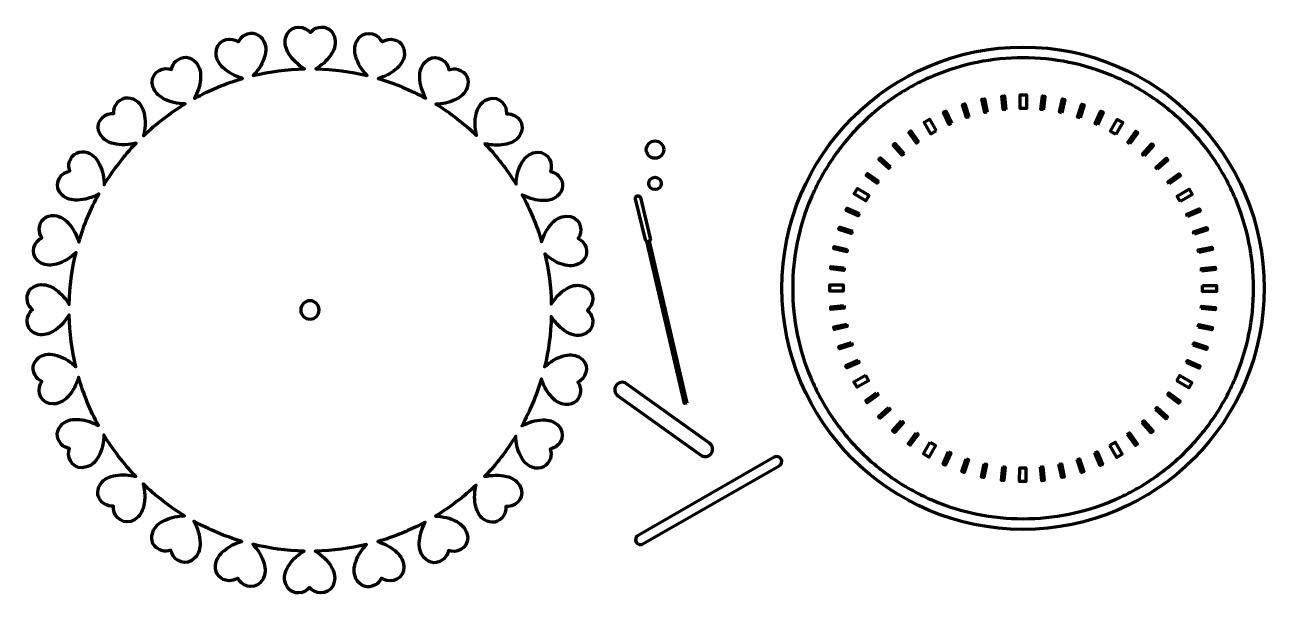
# Model space of a CAD drawing. Extents: x -499 to 2280, y -2495 to 848.
# Drawn here: x -474 to 2280, y -2495 to -1228 of the extents above; entities that cross this region are included whole.
import ezdxf

# ---------------------------------------------------------------- set-up
doc = ezdxf.new("R2010")
doc.units = 0
doc.header["$MEASUREMENT"] = 0
doc.layers.add('Layer 1', color=7, linetype='Continuous', lineweight=0)

# ---------------------------------------------------------------- blocks, each defined once
blk = doc.blocks.new('Block_2')
at = {"layer": 'Layer 1', "color": 250, "lineweight": 70, "true_color": 0x231f20}
for points, knots in [([(1624.1, -1431.9), (1624.1, -1431.9), (1615, -1403.4), (1615, -1403.4), (1615, -1403.4), (1609.7, -1405.1), (1609.7, -1405.1), (1609.7, -1405.1), (1618.9, -1433.6), (1618.9, -1433.6), (1620.6, -1433.1), (1622.4, -1432.5), (1624.1, -1431.9)], [0, 0, 0, 0, 1, 1, 1, 2, 2, 2, 3, 3, 3, 4, 4, 4, 4]), ([(1664.6, -1421.5), (1664.6, -1421.5), (1658.5, -1392.1), (1658.5, -1392.1), (1658.5, -1392.1), (1653.1, -1393.2), (1653.1, -1393.2), (1653.1, -1393.2), (1659.3, -1422.7), (1659.3, -1422.7), (1661.1, -1422.3), (1662.8, -1421.9), (1664.6, -1421.5)], [0, 0, 0, 0, 1, 1, 1, 2, 2, 2, 3, 3, 3, 4, 4, 4, 4]), ([(1706, -1415.5), (1706, -1415.5), (1702.9, -1385.4), (1702.9, -1385.4), (1702.9, -1385.4), (1697.5, -1386), (1697.5, -1386), (1697.5, -1386), (1700.5, -1416), (1700.5, -1416), (1702.4, -1415.8), (1704.2, -1415.7), (1706, -1415.5)], [0, 0, 0, 0, 1, 1, 1, 2, 2, 2, 3, 3, 3, 4, 4, 4, 4]), ([(1743.7, -1413.7), (1746.5, -1413.7), (1749.2, -1413.7), (1751.9, -1413.8), (1751.9, -1413.8), (1752, -1383.4), (1752, -1383.4), (1752, -1383.4), (1738.2, -1383.4), (1738.2, -1383.4), (1738.2, -1383.4), (1738.1, -1413.8), (1738.1, -1413.8), (1740, -1413.7), (1741.9, -1413.7), (1743.7, -1413.7)], [0, 0, 0, 0, 1, 1, 1, 2, 2, 2, 3, 3, 3, 4, 4, 4, 5, 5, 5, 5]), ([(1789.5, -1416.3), (1789.5, -1416.3), (1792.7, -1386.1), (1792.7, -1386.1), (1792.7, -1386.1), (1787.3, -1385.5), (1787.3, -1385.5), (1787.3, -1385.5), (1784, -1415.7), (1784, -1415.7), (1785.8, -1415.9), (1787.6, -1416.1), (1789.5, -1416.3)], [0, 0, 0, 0, 1, 1, 1, 2, 2, 2, 3, 3, 3, 4, 4, 4, 4]), ([(1830.7, -1423.2), (1830.7, -1423.2), (1837.1, -1393.5), (1837.1, -1393.5), (1837.1, -1393.5), (1831.7, -1392.4), (1831.7, -1392.4), (1831.7, -1392.4), (1825.3, -1422), (1825.3, -1422), (1827.1, -1422.4), (1828.9, -1422.8), (1830.7, -1423.2)], [0, 0, 0, 0, 1, 1, 1, 2, 2, 2, 3, 3, 3, 4, 4, 4, 4]), ([(1870.9, -1434.4), (1870.9, -1434.4), (1880.4, -1405.5), (1880.4, -1405.5), (1880.4, -1405.5), (1875.2, -1403.8), (1875.2, -1403.8), (1875.2, -1403.8), (1865.7, -1432.7), (1865.7, -1432.7), (1867.4, -1433.3), (1869.2, -1433.8), (1870.9, -1434.4)], [0, 0, 0, 0, 1, 1, 1, 2, 2, 2, 3, 3, 3, 4, 4, 4, 4]), ([(1585, -1446.5), (1585, -1446.5), (1572.9, -1419.2), (1572.9, -1419.2), (1572.9, -1419.2), (1567.8, -1421.4), (1567.8, -1421.4), (1567.8, -1421.4), (1579.9, -1448.8), (1579.9, -1448.8), (1581.6, -1448), (1583.3, -1447.3), (1585, -1446.5)], [0, 0, 0, 0, 1, 1, 1, 2, 2, 2, 3, 3, 3, 4, 4, 4, 4]), ([(1909.8, -1449.8), (1909.8, -1449.8), (1922.3, -1421.9), (1922.3, -1421.9), (1922.3, -1421.9), (1917.2, -1419.7), (1917.2, -1419.7), (1917.2, -1419.7), (1904.7, -1447.5), (1904.7, -1447.5), (1906.4, -1448.3), (1908.1, -1449), (1909.8, -1449.8)], [0, 0, 0, 0, 1, 1, 1, 2, 2, 2, 3, 3, 3, 4, 4, 4, 4]), ([(1551.1, -1463.2), (1551.1, -1463.2), (1536.2, -1437.2), (1536.2, -1437.2), (1536.2, -1437.2), (1524.3, -1444), (1524.3, -1444), (1524.3, -1444), (1539.2, -1470), (1539.2, -1470), (1543.1, -1467.7), (1547.1, -1465.4), (1551.1, -1463.2)], [0, 0, 0, 0, 1, 1, 1, 2, 2, 2, 3, 3, 3, 4, 4, 4, 4]), ([(1950.3, -1471.2), (1950.3, -1471.2), (1965.7, -1444.8), (1965.7, -1444.8), (1965.7, -1444.8), (1953.8, -1437.8), (1953.8, -1437.8), (1953.8, -1437.8), (1938.4, -1464.3), (1938.4, -1464.3), (1942.4, -1466.6), (1946.4, -1468.9), (1950.3, -1471.2)], [0, 0, 0, 0, 1, 1, 1, 2, 2, 2, 3, 3, 3, 4, 4, 4, 4]), ([(1512.2, -1487.6), (1512.2, -1487.6), (1494.7, -1463.4), (1494.7, -1463.4), (1494.7, -1463.4), (1490.3, -1466.6), (1490.3, -1466.6), (1490.3, -1466.6), (1507.8, -1490.9), (1507.8, -1490.9), (1509.3, -1489.8), (1510.7, -1488.7), (1512.2, -1487.6)], [0, 0, 0, 0, 1, 1, 1, 2, 2, 2, 3, 3, 3, 4, 4, 4, 4]), ([(1981.5, -1492.2), (1981.5, -1492.2), (1999.7, -1467.5), (1999.7, -1467.5), (1999.7, -1467.5), (1995.2, -1464.2), (1995.2, -1464.2), (1995.2, -1464.2), (1977.1, -1489), (1977.1, -1489), (1978.6, -1490.1), (1980.1, -1491.1), (1981.5, -1492.2)], [0, 0, 0, 0, 1, 1, 1, 2, 2, 2, 3, 3, 3, 4, 4, 4, 4]), ([(1479.5, -1513.7), (1479.5, -1513.7), (1459.6, -1491.4), (1459.6, -1491.4), (1459.6, -1491.4), (1455.5, -1495.1), (1455.5, -1495.1), (1455.5, -1495.1), (1475.4, -1517.3), (1475.4, -1517.3), (1476.7, -1516.1), (1478.1, -1514.9), (1479.5, -1513.7)], [0, 0, 0, 0, 1, 1, 1, 2, 2, 2, 3, 3, 3, 4, 4, 4, 4]), ([(2013.7, -1518.8), (2013.7, -1518.8), (2034.4, -1496), (2034.4, -1496), (2034.4, -1496), (2030.3, -1492.3), (2030.3, -1492.3), (2030.3, -1492.3), (2009.6, -1515.2), (2009.6, -1515.2), (2011, -1516.4), (2012.3, -1517.6), (2013.7, -1518.8)], [0, 0, 0, 0, 1, 1, 1, 2, 2, 2, 3, 3, 3, 4, 4, 4, 4]), ([(1449.6, -1543), (1449.6, -1543), (1427.5, -1523), (1427.5, -1523), (1427.5, -1523), (1423.8, -1527.1), (1423.8, -1527.1), (1423.8, -1527.1), (1445.9, -1547.1), (1445.9, -1547.1), (1447.2, -1545.7), (1448.4, -1544.3), (1449.6, -1543)], [0, 0, 0, 0, 1, 1, 1, 2, 2, 2, 3, 3, 3, 4, 4, 4, 4]), ([(2042.9, -1548.6), (2042.9, -1548.6), (2065.9, -1528.1), (2065.9, -1528.1), (2065.9, -1528.1), (2062.2, -1524), (2062.2, -1524), (2062.2, -1524), (2039.3, -1544.5), (2039.3, -1544.5), (2040.5, -1545.9), (2041.7, -1547.3), (2042.9, -1548.6)], [0, 0, 0, 0, 1, 1, 1, 2, 2, 2, 3, 3, 3, 4, 4, 4, 4]), ([(1423, -1575.2), (1423, -1575.2), (1399, -1557.7), (1399, -1557.7), (1399, -1557.7), (1395.7, -1562.1), (1395.7, -1562.1), (1395.7, -1562.1), (1419.7, -1579.7), (1419.7, -1579.7), (1420.8, -1578.2), (1421.9, -1576.7), (1423, -1575.2)], [0, 0, 0, 0, 1, 1, 1, 2, 2, 2, 3, 3, 3, 4, 4, 4, 4]), ([(2068.9, -1581.3), (2068.9, -1581.3), (2093.9, -1563.2), (2093.9, -1563.2), (2093.9, -1563.2), (2090.7, -1558.8), (2090.7, -1558.8), (2090.7, -1558.8), (2065.7, -1576.8), (2065.7, -1576.8), (2066.8, -1578.3), (2067.8, -1579.8), (2068.9, -1581.3)], [0, 0, 0, 0, 1, 1, 1, 2, 2, 2, 3, 3, 3, 4, 4, 4, 4]), ([(1401.9, -1606.5), (1401.9, -1606.5), (1376.3, -1591.6), (1376.3, -1591.6), (1376.3, -1591.6), (1369.3, -1603.5), (1369.3, -1603.5), (1369.3, -1603.5), (1395, -1618.5), (1395, -1618.5), (1397.3, -1614.4), (1399.6, -1610.5), (1401.9, -1606.5)], [0, 0, 0, 0, 1, 1, 1, 2, 2, 2, 3, 3, 3, 4, 4, 4, 4]), ([(2093.3, -1620.1), (2093.3, -1620.1), (2120.2, -1604.7), (2120.2, -1604.7), (2120.2, -1604.7), (2113.3, -1592.8), (2113.3, -1592.8), (2113.3, -1592.8), (2086.5, -1608.2), (2086.5, -1608.2), (2088.8, -1612.1), (2091.1, -1616.1), (2093.3, -1620.1)], [0, 0, 0, 0, 1, 1, 1, 2, 2, 2, 3, 3, 3, 4, 4, 4, 4]), ([(1380.4, -1647.2), (1380.4, -1647.2), (1353.4, -1635.1), (1353.4, -1635.1), (1353.4, -1635.1), (1351.2, -1640.1), (1351.2, -1640.1), (1351.2, -1640.1), (1378.2, -1652.2), (1378.2, -1652.2), (1378.9, -1650.6), (1379.7, -1648.9), (1380.4, -1647.2)], [0, 0, 0, 0, 1, 1, 1, 2, 2, 2, 3, 3, 3, 4, 4, 4, 4]), ([(2110, -1653.8), (2110, -1653.8), (2138.2, -1641.4), (2138.2, -1641.4), (2138.2, -1641.4), (2136, -1636.3), (2136, -1636.3), (2136, -1636.3), (2107.7, -1648.8), (2107.7, -1648.8), (2108.5, -1650.5), (2109.2, -1652.1), (2110, -1653.8)], [0, 0, 0, 0, 1, 1, 1, 2, 2, 2, 3, 3, 3, 4, 4, 4, 4]), ([(1365.1, -1686.1), (1365.1, -1686.1), (1337, -1676.9), (1337, -1676.9), (1337, -1676.9), (1335.3, -1682.2), (1335.3, -1682.2), (1335.3, -1682.2), (1363.4, -1691.4), (1363.4, -1691.4), (1363.9, -1689.6), (1364.5, -1687.9), (1365.1, -1686.1)], [0, 0, 0, 0, 1, 1, 1, 2, 2, 2, 3, 3, 3, 4, 4, 4, 4]), ([(2124.6, -1692.9), (2124.6, -1692.9), (2154, -1683.5), (2154, -1683.5), (2154, -1683.5), (2152.3, -1678.2), (2152.3, -1678.2), (2152.3, -1678.2), (2122.9, -1687.7), (2122.9, -1687.7), (2123.5, -1689.4), (2124, -1691.2), (2124.6, -1692.9)], [0, 0, 0, 0, 1, 1, 1, 2, 2, 2, 3, 3, 3, 4, 4, 4, 4]), ([(1353.9, -1726.5), (1353.9, -1726.5), (1325, -1720.3), (1325, -1720.3), (1325, -1720.3), (1323.9, -1725.6), (1323.9, -1725.6), (1323.9, -1725.6), (1352.8, -1731.9), (1352.8, -1731.9), (1353.1, -1730.1), (1353.5, -1728.3), (1353.9, -1726.5)], [0, 0, 0, 0, 1, 1, 1, 2, 2, 2, 3, 3, 3, 4, 4, 4, 4]), ([(2135, -1733.3), (2135, -1733.3), (2165.2, -1727), (2165.2, -1727), (2165.2, -1727), (2164.1, -1721.6), (2164.1, -1721.6), (2164.1, -1721.6), (2133.8, -1727.9), (2133.8, -1727.9), (2134.2, -1729.7), (2134.6, -1731.5), (2135, -1733.3)], [0, 0, 0, 0, 1, 1, 1, 2, 2, 2, 3, 3, 3, 4, 4, 4, 4]), ([(1347.1, -1767.8), (1347.1, -1767.8), (1317.6, -1764.6), (1317.6, -1764.6), (1317.6, -1764.6), (1317, -1770.1), (1317, -1770.1), (1317, -1770.1), (1346.5, -1773.3), (1346.5, -1773.3), (1346.7, -1771.4), (1346.9, -1769.6), (1347.1, -1767.8)], [0, 0, 0, 0, 1, 1, 1, 2, 2, 2, 3, 3, 3, 4, 4, 4, 4]), ([(2141.1, -1774.6), (2141.1, -1774.6), (2171.9, -1771.4), (2171.9, -1771.4), (2171.9, -1771.4), (2171.4, -1766), (2171.4, -1766), (2171.4, -1766), (2140.5, -1769.1), (2140.5, -1769.1), (2140.7, -1770.9), (2140.9, -1772.8), (2141.1, -1774.6)], [0, 0, 0, 0, 1, 1, 1, 2, 2, 2, 3, 3, 3, 4, 4, 4, 4]), ([(1344.5, -1812.9), (1344.5, -1810.4), (1344.6, -1807.9), (1344.6, -1805.4), (1344.6, -1805.4), (1314.9, -1805.3), (1314.9, -1805.3), (1314.9, -1805.3), (1314.9, -1819.1), (1314.9, -1819.1), (1314.9, -1819.1), (1344.6, -1819.2), (1344.6, -1819.2), (1344.6, -1817.1), (1344.5, -1815), (1344.5, -1812.9)], [0, 0, 0, 0, 1, 1, 1, 2, 2, 2, 3, 3, 3, 4, 4, 4, 5, 5, 5, 5]), ([(2142.9, -1806.6), (2142.9, -1808.7), (2142.9, -1810.8), (2142.9, -1812.9), (2142.9, -1815.4), (2142.9, -1817.9), (2142.8, -1820.4), (2142.8, -1820.4), (2173.9, -1820.5), (2173.9, -1820.5), (2173.9, -1820.5), (2173.9, -1806.7), (2173.9, -1806.7), (2173.9, -1806.7), (2142.9, -1806.6), (2142.9, -1806.6)], [0, 0, 0, 0, 1, 1, 1, 2, 2, 2, 3, 3, 3, 4, 4, 4, 5, 5, 5, 5]), ([(1346.4, -1851.4), (1346.4, -1851.4), (1316.9, -1854.4), (1316.9, -1854.4), (1316.9, -1854.4), (1317.5, -1859.9), (1317.5, -1859.9), (1317.5, -1859.9), (1346.9, -1856.9), (1346.9, -1856.9), (1346.7, -1855), (1346.5, -1853.2), (1346.4, -1851.4)], [0, 0, 0, 0, 1, 1, 1, 2, 2, 2, 3, 3, 3, 4, 4, 4, 4]), ([(2140.4, -1857.9), (2140.4, -1857.9), (2171.2, -1861.2), (2171.2, -1861.2), (2171.2, -1861.2), (2171.8, -1855.8), (2171.8, -1855.8), (2171.8, -1855.8), (2141, -1852.4), (2141, -1852.4), (2140.8, -1854.3), (2140.6, -1856.1), (2140.4, -1857.9)], [0, 0, 0, 0, 1, 1, 1, 2, 2, 2, 3, 3, 3, 4, 4, 4, 4]), ([(1352.5, -1892.8), (1352.5, -1892.8), (1323.6, -1898.8), (1323.6, -1898.8), (1323.6, -1898.8), (1324.7, -1904.2), (1324.7, -1904.2), (1324.7, -1904.2), (1353.7, -1898.2), (1353.7, -1898.2), (1353.3, -1896.4), (1352.9, -1894.6), (1352.5, -1892.8)], [0, 0, 0, 0, 1, 1, 1, 2, 2, 2, 3, 3, 3, 4, 4, 4, 4]), ([(2133.6, -1899.1), (2133.6, -1899.1), (2163.8, -1905.6), (2163.8, -1905.6), (2163.8, -1905.6), (2165, -1900.2), (2165, -1900.2), (2165, -1900.2), (2134.8, -1893.7), (2134.8, -1893.7), (2134.4, -1895.5), (2134, -1897.3), (2133.6, -1899.1)], [0, 0, 0, 0, 1, 1, 1, 2, 2, 2, 3, 3, 3, 4, 4, 4, 4]), ([(1363, -1933.3), (1363, -1933.3), (1334.9, -1942.4), (1334.9, -1942.4), (1334.9, -1942.4), (1336.6, -1947.6), (1336.6, -1947.6), (1336.6, -1947.6), (1364.7, -1938.6), (1364.7, -1938.6), (1364.1, -1936.8), (1363.6, -1935.1), (1363, -1933.3)], [0, 0, 0, 0, 1, 1, 1, 2, 2, 2, 3, 3, 3, 4, 4, 4, 4]), ([(2122.5, -1939.3), (2122.5, -1939.3), (2151.8, -1948.9), (2151.8, -1948.9), (2151.8, -1948.9), (2153.6, -1943.7), (2153.6, -1943.7), (2153.6, -1943.7), (2124.2, -1934), (2124.2, -1934), (2123.6, -1935.8), (2123.1, -1937.5), (2122.5, -1939.3)], [0, 0, 0, 0, 1, 1, 1, 2, 2, 2, 3, 3, 3, 4, 4, 4, 4]), ([(1377.7, -1972.5), (1377.7, -1972.5), (1350.7, -1984.5), (1350.7, -1984.5), (1350.7, -1984.5), (1352.9, -1989.5), (1352.9, -1989.5), (1352.9, -1989.5), (1380, -1977.6), (1380, -1977.6), (1379.2, -1975.9), (1378.5, -1974.2), (1377.7, -1972.5)], [0, 0, 0, 0, 1, 1, 1, 2, 2, 2, 3, 3, 3, 4, 4, 4, 4]), ([(2107.2, -1978.1), (2107.2, -1978.1), (2135.4, -1990.8), (2135.4, -1990.8), (2135.4, -1990.8), (2137.6, -1985.7), (2137.6, -1985.7), (2137.6, -1985.7), (2109.5, -1973.1), (2109.5, -1973.1), (2108.7, -1974.8), (2108, -1976.4), (2107.2, -1978.1)], [0, 0, 0, 0, 1, 1, 1, 2, 2, 2, 3, 3, 3, 4, 4, 4, 4]), ([(1394.5, -2006.3), (1394.5, -2006.3), (1368.7, -2021.1), (1368.7, -2021.1), (1368.7, -2021.1), (1375.5, -2033), (1375.5, -2033), (1375.5, -2033), (1401.3, -2018.3), (1401.3, -2018.3), (1399, -2014.3), (1396.7, -2010.4), (1394.5, -2006.3)], [0, 0, 0, 0, 1, 1, 1, 2, 2, 2, 3, 3, 3, 4, 4, 4, 4]), ([(2085.9, -2018.7), (2085.9, -2018.7), (2112.6, -2034.2), (2112.6, -2034.2), (2112.6, -2034.2), (2119.5, -2022.3), (2119.5, -2022.3), (2119.5, -2022.3), (2092.8, -2006.8), (2092.8, -2006.8), (2090.5, -2010.8), (2088.2, -2014.8), (2085.9, -2018.7)], [0, 0, 0, 0, 1, 1, 1, 2, 2, 2, 3, 3, 3, 4, 4, 4, 4]), ([(1419, -2045.2), (1419, -2045.2), (1394.9, -2062.6), (1394.9, -2062.6), (1394.9, -2062.6), (1398.1, -2067.1), (1398.1, -2067.1), (1398.1, -2067.1), (1422.3, -2049.6), (1422.3, -2049.6), (1421.2, -2048.2), (1420.1, -2046.7), (1419, -2045.2)], [0, 0, 0, 0, 1, 1, 1, 2, 2, 2, 3, 3, 3, 4, 4, 4, 4]), ([(2065, -2049.9), (2065, -2049.9), (2089.9, -2068.2), (2089.9, -2068.2), (2089.9, -2068.2), (2093.1, -2063.7), (2093.1, -2063.7), (2093.1, -2063.7), (2068.2, -2045.5), (2068.2, -2045.5), (2067.1, -2047), (2066.1, -2048.5), (2065, -2049.9)], [0, 0, 0, 0, 1, 1, 1, 2, 2, 2, 3, 3, 3, 4, 4, 4, 4]), ([(1445.2, -2077.9), (1445.2, -2077.9), (1422.9, -2097.8), (1422.9, -2097.8), (1422.9, -2097.8), (1426.6, -2101.9), (1426.6, -2101.9), (1426.6, -2101.9), (1448.8, -2082), (1448.8, -2082), (1447.6, -2080.6), (1446.4, -2079.2), (1445.2, -2077.9)], [0, 0, 0, 0, 1, 1, 1, 2, 2, 2, 3, 3, 3, 4, 4, 4, 4]), ([(2038.4, -2082.2), (2038.4, -2082.2), (2061.3, -2102.9), (2061.3, -2102.9), (2061.3, -2102.9), (2065, -2098.8), (2065, -2098.8), (2065, -2098.8), (2042.1, -2078.1), (2042.1, -2078.1), (2040.9, -2079.4), (2039.7, -2080.8), (2038.4, -2082.2)], [0, 0, 0, 0, 1, 1, 1, 2, 2, 2, 3, 3, 3, 4, 4, 4, 4]), ([(1474.5, -2107.7), (1474.5, -2107.7), (1454.5, -2129.8), (1454.5, -2129.8), (1454.5, -2129.8), (1458.6, -2133.5), (1458.6, -2133.5), (1458.6, -2133.5), (1478.6, -2111.3), (1478.6, -2111.3), (1477.2, -2110.1), (1475.9, -2108.9), (1474.5, -2107.7)], [0, 0, 0, 0, 1, 1, 1, 2, 2, 2, 3, 3, 3, 4, 4, 4, 4]), ([(2008.7, -2111.4), (2008.7, -2111.4), (2029.3, -2134.4), (2029.3, -2134.4), (2029.3, -2134.4), (2033.4, -2130.7), (2033.4, -2130.7), (2033.4, -2130.7), (2012.8, -2107.8), (2012.8, -2107.8), (2011.5, -2109), (2010.1, -2110.2), (2008.7, -2111.4)], [0, 0, 0, 0, 1, 1, 1, 2, 2, 2, 3, 3, 3, 4, 4, 4, 4]), ([(1506.8, -2134.2), (1506.8, -2134.2), (1489.2, -2158.4), (1489.2, -2158.4), (1489.2, -2158.4), (1493.6, -2161.6), (1493.6, -2161.6), (1493.6, -2161.6), (1511.3, -2137.5), (1511.3, -2137.5), (1509.8, -2136.4), (1508.3, -2135.3), (1506.8, -2134.2)], [0, 0, 0, 0, 1, 1, 1, 2, 2, 2, 3, 3, 3, 4, 4, 4, 4]), ([(1976.1, -2137.5), (1976.1, -2137.5), (1994.1, -2162.4), (1994.1, -2162.4), (1994.1, -2162.4), (1998.6, -2159.2), (1998.6, -2159.2), (1998.6, -2159.2), (1980.6, -2134.3), (1980.6, -2134.3), (1979.1, -2135.4), (1977.6, -2136.4), (1976.1, -2137.5)], [0, 0, 0, 0, 1, 1, 1, 2, 2, 2, 3, 3, 3, 4, 4, 4, 4]), ([(1538.2, -2155.2), (1538.2, -2155.2), (1523.1, -2181.1), (1523.1, -2181.1), (1523.1, -2181.1), (1535, -2188), (1535, -2188), (1535, -2188), (1550.1, -2162.1), (1550.1, -2162.1), (1546.1, -2159.8), (1542.1, -2157.5), (1538.2, -2155.2)], [0, 0, 0, 0, 1, 1, 1, 2, 2, 2, 3, 3, 3, 4, 4, 4, 4]), ([(1937.4, -2162.1), (1937.4, -2162.1), (1952.6, -2188.7), (1952.6, -2188.7), (1952.6, -2188.7), (1964.5, -2181.8), (1964.5, -2181.8), (1964.5, -2181.8), (1949.3, -2155.2), (1949.3, -2155.2), (1945.4, -2157.5), (1941.4, -2159.8), (1937.4, -2162.1)], [0, 0, 0, 0, 1, 1, 1, 2, 2, 2, 3, 3, 3, 4, 4, 4, 4]), ([(1578.8, -2176.6), (1578.8, -2176.6), (1566.6, -2203.9), (1566.6, -2203.9), (1566.6, -2203.9), (1571.6, -2206.1), (1571.6, -2206.1), (1571.6, -2206.1), (1583.9, -2178.8), (1583.9, -2178.8), (1582.2, -2178.1), (1580.5, -2177.3), (1578.8, -2176.6)], [0, 0, 0, 0, 1, 1, 1, 2, 2, 2, 3, 3, 3, 4, 4, 4, 4]), ([(1617.8, -2191.8), (1617.8, -2191.8), (1608.4, -2220.3), (1608.4, -2220.3), (1608.4, -2220.3), (1613.7, -2222.1), (1613.7, -2222.1), (1613.7, -2222.1), (1623, -2193.5), (1623, -2193.5), (1621.3, -2193), (1619.5, -2192.4), (1617.8, -2191.8)], [0, 0, 0, 0, 1, 1, 1, 2, 2, 2, 3, 3, 3, 4, 4, 4, 4]), ([(1658.1, -2202.9), (1658.1, -2202.9), (1651.8, -2232.3), (1651.8, -2232.3), (1651.8, -2232.3), (1657.1, -2233.5), (1657.1, -2233.5), (1657.1, -2233.5), (1663.5, -2204), (1663.5, -2204), (1661.7, -2203.7), (1659.9, -2203.3), (1658.1, -2202.9)], [0, 0, 0, 0, 1, 1, 1, 2, 2, 2, 3, 3, 3, 4, 4, 4, 4]), ([(1824.1, -2204), (1824.1, -2204), (1830.3, -2233.7), (1830.3, -2233.7), (1830.3, -2233.7), (1835.7, -2232.6), (1835.7, -2232.6), (1835.7, -2232.6), (1829.5, -2202.8), (1829.5, -2202.8), (1827.7, -2203.2), (1825.9, -2203.6), (1824.1, -2204)], [0, 0, 0, 0, 1, 1, 1, 2, 2, 2, 3, 3, 3, 4, 4, 4, 4]), ([(1864.6, -2193.5), (1864.6, -2193.5), (1873.9, -2222.5), (1873.9, -2222.5), (1873.9, -2222.5), (1879.1, -2220.8), (1879.1, -2220.8), (1879.1, -2220.8), (1869.8, -2191.8), (1869.8, -2191.8), (1868.1, -2192.4), (1866.3, -2192.9), (1864.6, -2193.5)], [0, 0, 0, 0, 1, 1, 1, 2, 2, 2, 3, 3, 3, 4, 4, 4, 4]), ([(1903.6, -2178.8), (1903.6, -2178.8), (1916, -2206.7), (1916, -2206.7), (1916, -2206.7), (1921, -2204.5), (1921, -2204.5), (1921, -2204.5), (1908.7, -2176.5), (1908.7, -2176.5), (1907, -2177.3), (1905.3, -2178), (1903.6, -2178.8)], [0, 0, 0, 0, 1, 1, 1, 2, 2, 2, 3, 3, 3, 4, 4, 4, 4]), ([(1699.4, -2209.6), (1699.4, -2209.6), (1696.1, -2239.7), (1696.1, -2239.7), (1696.1, -2239.7), (1701.6, -2240.3), (1701.6, -2240.3), (1701.6, -2240.3), (1704.8, -2210.2), (1704.8, -2210.2), (1703, -2210), (1701.2, -2209.8), (1699.4, -2209.6)], [0, 0, 0, 0, 1, 1, 1, 2, 2, 2, 3, 3, 3, 4, 4, 4, 4]), ([(1743.7, -2212.1), (1741.5, -2212.1), (1739.2, -2212.1), (1736.9, -2212), (1736.9, -2212), (1736.8, -2242.4), (1736.8, -2242.4), (1736.8, -2242.4), (1750.6, -2242.4), (1750.6, -2242.4), (1750.6, -2242.4), (1750.7, -2212), (1750.7, -2212), (1748.4, -2212.1), (1746.1, -2212.1), (1743.7, -2212.1)], [0, 0, 0, 0, 1, 1, 1, 2, 2, 2, 3, 3, 3, 4, 4, 4, 5, 5, 5, 5]), ([(1782.8, -2210.2), (1782.8, -2210.2), (1785.9, -2240.4), (1785.9, -2240.4), (1785.9, -2240.4), (1791.4, -2239.9), (1791.4, -2239.9), (1791.4, -2239.9), (1788.3, -2209.6), (1788.3, -2209.6), (1786.5, -2209.8), (1784.6, -2210), (1782.8, -2210.2)], [0, 0, 0, 0, 1, 1, 1, 2, 2, 2, 3, 3, 3, 4, 4, 4, 4])]:
    blk.add_open_spline(points, degree=3, knots=knots, dxfattribs=at)
blk = doc.blocks.new('Block_1')
at = {"layer": 'Layer 1', "color": 250, "lineweight": 70, "true_color": 0x231f20}
for centre, radius in [((926.6, -1504.9), 19.3), ((926.6, -1580), 13.8)]:
    blk.add_circle(centre, radius, dxfattribs=at)
for points, knots in [([(725, -1906.7), (736.2, -1914.5), (748.3, -1919.6), (762.4, -1916.9), (781.2, -1913.3), (791.5, -1898.1), (787.4, -1879.6), (785.8, -1872.6), (782, -1866.9), (776.5, -1862), (778.1, -1860.2), (779.4, -1858.9), (780.6, -1857.5), (793.4, -1843), (791.5, -1813.3), (763.9, -1807.2), (751.6, -1804.5), (740.5, -1807.6), (730, -1813.9), (715.6, -1822.5), (704.9, -1834.6), (696.2, -1848.4), (695.3, -1809.9), (690.3, -1772.4), (681.7, -1736.3), (692.1, -1746), (703.8, -1753.9), (717.5, -1758.9), (730.3, -1763.5), (743.3, -1765.3), (756.3, -1759), (773.5, -1750.7), (779.5, -1733.4), (770.7, -1716.5), (767.4, -1710.2), (762.2, -1705.6), (755.7, -1702.4), (756.8, -1700.3), (757.7, -1698.7), (758.5, -1697), (767.1, -1679.7), (757.5, -1651.4), (729.3, -1652.7), (716.7, -1653.3), (706.8, -1659.2), (698.4, -1667.9), (686.6, -1680), (679.4, -1694.3), (674.6, -1709.8), (663.9, -1673.2), (649.3, -1638.3), (631.4, -1605.4), (644, -1612.1), (657.4, -1616.8), (672, -1618), (685.6, -1619.2), (698.6, -1617.6), (709.5, -1608.1), (724, -1595.7), (725.3, -1577.4), (712.5, -1563.3), (707.6, -1558.1), (701.4, -1555), (694.2, -1553.6), (694.8, -1551.3), (695.2, -1549.5), (695.6, -1547.6), (699.5, -1528.7), (682.9, -1503.9), (656, -1512.4), (643.9, -1516.2), (635.9, -1524.5), (630, -1535.1), (621.7, -1549.9), (618.5, -1565.7), (617.9, -1582), (598, -1549.6), (574.8, -1519.4), (548.8, -1492), (562.8, -1495.3), (577.1, -1496.3), (591.6, -1493.8), (605, -1491.4), (617.2, -1486.4), (625.3, -1474.5), (636.1, -1458.7), (632.6, -1440.7), (616.5, -1430.5), (610.5, -1426.6), (603.7, -1425.3), (596.4, -1425.7), (596.3, -1423.4), (596.3, -1421.5), (596.2, -1419.7), (595, -1400.3), (572.6, -1380.7), (548.8, -1395.9), (538.1, -1402.7), (532.5, -1412.8), (529.5, -1424.6), (525.4, -1441.1), (526.4, -1457.3), (530.1, -1473.3), (502.6, -1447.1), (472.4, -1423.9), (439.8, -1403.9), (454.3, -1403.5), (468.4, -1400.8), (481.8, -1394.5), (494.1, -1388.8), (504.6, -1380.8), (509.3, -1367.2), (515.7, -1349.2), (507.6, -1332.7), (489.5, -1327), (482.7, -1324.8), (475.8, -1325.3), (468.8, -1327.6), (468.1, -1325.3), (467.6, -1323.5), (467, -1321.8), (460.9, -1303.4), (434.1, -1290.2), (415.1, -1311.1), (406.6, -1320.4), (403.7, -1331.6), (403.9, -1343.8), (404.2, -1360.8), (409.4, -1376.2), (417.1, -1390.8), (383.9, -1372.7), (348.7, -1358), (311.8, -1347.1), (325.7, -1342.9), (338.7, -1336.7), (350, -1327.1), (360.5, -1318.3), (368.5, -1308), (369.6, -1293.6), (371, -1274.5), (359, -1260.7), (340, -1259.8), (332.8, -1259.5), (326.3, -1261.8), (320.2, -1265.8), (318.9, -1263.8), (318, -1262.2), (317, -1260.7), (306.2, -1244.5), (277, -1238.7), (264, -1263.8), (258.2, -1275), (258.4, -1286.5), (261.7, -1298.2), (266.4, -1314.7), (275.4, -1328.3), (286.7, -1340.4), (250.2, -1331.6), (212.1, -1326.5), (173, -1325.6), (185.6, -1317.9), (196.7, -1308.4), (205.3, -1296.1), (213.1, -1284.9), (218.2, -1272.8), (215.5, -1258.6), (211.9, -1239.9), (196.8, -1229.6), (178.2, -1233.7), (171.2, -1235.3), (165.5, -1239.1), (160.6, -1244.6), (158.9, -1243), (157.5, -1241.7), (156.2, -1240.5), (141.6, -1227.6), (111.9, -1229.6), (105.8, -1257.2), (103.1, -1269.5), (106.3, -1280.6), (112.5, -1291.1), (121.4, -1305.9), (133.8, -1316.8), (148.1, -1325.6), (108.8, -1326.5), (70.6, -1331.6), (33.9, -1340.5), (44, -1329.8), (52.3, -1317.8), (57.5, -1303.6), (62.1, -1290.8), (63.9, -1277.8), (57.7, -1264.8), (49.4, -1247.6), (32, -1241.6), (15.1, -1250.4), (8.8, -1253.7), (4.3, -1258.9), (1, -1265.4), (-1.1, -1264.3), (-2.7, -1263.4), (-4.4, -1262.6), (-21.7, -1253.9), (-50, -1263.5), (-48.7, -1291.7), (-48.1, -1304.4), (-42.2, -1314.3), (-33.5, -1322.7), (-21, -1334.8), (-6.1, -1342.1), (9.9, -1346.9), (-27.5, -1357.9), (-63.2, -1372.8), (-96.8, -1391.2), (-89.6, -1378.1), (-84.7, -1364.2), (-83.4, -1349.1), (-82.2, -1335.5), (-83.8, -1322.5), (-93.2, -1311.6), (-105.7, -1297.1), (-124, -1295.8), (-138, -1308.6), (-143.3, -1313.5), (-146.3, -1319.6), (-147.8, -1326.8), (-150.1, -1326.3), (-151.9, -1325.8), (-153.7, -1325.5), (-172.7, -1321.6), (-197.5, -1338.2), (-189, -1365.1), (-185.1, -1377.2), (-176.9, -1385.2), (-166.3, -1391.1), (-151, -1399.6), (-134.6, -1402.8), (-117.7, -1403.3), (-150.9, -1423.5), (-181.8, -1447.3), (-209.8, -1474), (-206.2, -1459.4), (-204.9, -1444.6), (-207.6, -1429.5), (-210, -1416), (-215, -1403.9), (-226.9, -1395.8), (-242.7, -1385), (-260.7, -1388.5), (-270.9, -1404.6), (-274.7, -1410.6), (-276.1, -1417.4), (-275.6, -1424.7), (-278, -1424.8), (-279.9, -1424.8), (-281.7, -1424.9), (-301, -1426.1), (-320.7, -1448.5), (-305.5, -1472.3), (-298.7, -1483), (-288.6, -1488.6), (-276.8, -1491.5), (-259.7, -1495.8), (-242.9, -1494.6), (-226.4, -1490.6), (-253.2, -1518.7), (-277.1, -1549.6), (-297.4, -1583), (-297.7, -1567.9), (-300.3, -1553.2), (-306.9, -1539.3), (-312.6, -1526.9), (-320.6, -1516.5), (-334.2, -1511.7), (-352.2, -1505.4), (-368.7, -1513.4), (-374.4, -1531.6), (-376.6, -1538.4), (-376.1, -1545.3), (-373.8, -1552.3), (-376.1, -1553), (-377.9, -1553.5), (-379.6, -1554), (-398, -1560.2), (-411.1, -1587), (-390.3, -1606), (-381, -1614.5), (-369.8, -1617.3), (-357.6, -1617.2), (-340, -1616.9), (-324.1, -1611.4), (-309.1, -1603.2), (-327.7, -1637), (-342.8, -1673.1), (-353.8, -1710.8), (-358, -1696.4), (-364.4, -1682.8), (-374.3, -1671.1), (-383.1, -1660.6), (-393.4, -1652.6), (-407.8, -1651.5), (-426.9, -1650.1), (-440.7, -1662.1), (-441.5, -1681.1), (-441.8, -1688.3), (-439.6, -1694.8), (-435.6, -1700.9), (-437.6, -1702.2), (-439.2, -1703.1), (-440.7, -1704.1), (-456.9, -1714.8), (-462.7, -1744.1), (-437.6, -1757.1), (-426.4, -1762.9), (-414.9, -1762.7), (-403.2, -1759.4), (-386.2, -1754.6), (-372.2, -1745.1), (-359.9, -1733.3), (-369, -1770.6), (-374.2, -1809.3), (-375.1, -1849.1), (-382.9, -1836.2), (-392.6, -1824.6), (-405.3, -1815.8), (-416.5, -1808), (-428.6, -1802.9), (-442.7, -1805.6), (-461.5, -1809.1), (-471.8, -1824.3), (-467.7, -1842.9), (-466.1, -1849.9), (-462.3, -1855.6), (-456.8, -1860.5), (-458.4, -1862.2), (-459.7, -1863.5), (-460.9, -1864.9), (-473.7, -1879.4), (-471.8, -1909.2), (-444.2, -1915.3), (-431.9, -1918), (-420.8, -1914.8), (-410.3, -1908.6), (-395.1, -1899.5), (-384, -1886.7), (-375.1, -1872), (-374.3, -1911.8), (-369.2, -1950.6), (-360.2, -1987.8), (-371.1, -1977.4), (-383.3, -1968.8), (-397.8, -1963.6), (-410.6, -1958.9), (-423.6, -1957.2), (-436.6, -1963.4), (-453.8, -1971.7), (-459.8, -1989.1), (-451, -2006), (-447.7, -2012.3), (-442.5, -2016.8), (-436, -2020.1), (-437.1, -2022.2), (-438, -2023.8), (-438.8, -2025.5), (-447.4, -2042.8), (-437.8, -2071), (-409.6, -2069.8), (-397, -2069.2), (-387.1, -2063.3), (-378.6, -2054.6), (-366.4, -2041.9), (-359, -2026.7), (-354.2, -2010.4), (-343.3, -2048.2), (-328.3, -2084.2), (-309.8, -2118.1), (-323, -2110.8), (-337, -2105.8), (-352.3, -2104.4), (-365.9, -2103.3), (-378.9, -2104.9), (-389.8, -2114.3), (-404.3, -2126.8), (-405.6, -2145.1), (-392.8, -2159.1), (-387.9, -2164.4), (-381.7, -2167.4), (-374.5, -2168.9), (-375.1, -2171.2), (-375.5, -2173), (-375.9, -2174.8), (-379.8, -2193.8), (-363.2, -2218.6), (-336.3, -2210), (-324.2, -2206.2), (-316.2, -2198), (-310.3, -2187.3), (-301.7, -2171.9), (-298.5, -2155.4), (-298.1, -2138.4), (-277.9, -2171.8), (-254.1, -2202.8), (-227.3, -2230.9), (-241.9, -2227.3), (-256.8, -2226), (-271.9, -2228.7), (-285.3, -2231.1), (-297.5, -2236), (-305.6, -2248), (-316.4, -2263.8), (-312.9, -2281.8), (-296.8, -2292), (-290.8, -2295.8), (-284, -2297.2), (-276.7, -2296.7), (-276.6, -2299.1), (-276.6, -2301), (-276.5, -2302.8), (-275.3, -2322.1), (-252.9, -2341.8), (-229.1, -2326.6), (-218.4, -2319.8), (-212.8, -2309.7), (-209.8, -2297.9), (-205.5, -2280.8), (-206.7, -2264.1), (-210.7, -2247.5), (-182.8, -2274.3), (-152, -2298.2), (-118.9, -2318.5), (-133.8, -2318.9), (-148.3, -2321.5), (-162.1, -2327.9), (-174.4, -2333.7), (-184.9, -2341.6), (-189.6, -2355.3), (-196, -2373.3), (-187.9, -2389.8), (-169.8, -2395.5), (-163, -2397.7), (-156.1, -2397.2), (-149.1, -2394.9), (-148.4, -2397.2), (-147.9, -2398.9), (-147.3, -2400.7), (-141.2, -2419), (-114.4, -2432.2), (-95.4, -2411.4), (-86.9, -2402), (-84, -2390.9), (-84.2, -2378.7), (-84.5, -2361.3), (-89.9, -2345.5), (-97.9, -2330.7), (-64.4, -2349.1), (-28.8, -2364.1), (8.6, -2375.2), (-5.6, -2379.4), (-18.8, -2385.6), (-30.3, -2395.4), (-40.8, -2404.1), (-48.8, -2414.5), (-49.9, -2428.9), (-51.3, -2447.9), (-39.3, -2461.8), (-20.3, -2462.6), (-13.1, -2462.9), (-6.6, -2460.7), (-0.5, -2456.7), (0.8, -2458.7), (1.7, -2460.3), (2.7, -2461.8), (13.5, -2478), (42.7, -2483.8), (55.7, -2458.7), (61.5, -2447.5), (61.3, -2435.9), (58, -2424.2), (53.3, -2407.6), (44.1, -2393.9), (32.6, -2381.7), (69.3, -2390.6), (107.5, -2395.9), (146.7, -2396.9), (134.1, -2404.6), (123, -2414), (114.4, -2426.4), (106.6, -2437.6), (101.5, -2449.6), (104.2, -2463.8), (107.8, -2482.6), (122.9, -2492.9), (141.5, -2488.7), (148.5, -2487.2), (154.2, -2483.4), (159.1, -2477.9), (160.8, -2479.5), (162.2, -2480.8), (163.5, -2482), (178.1, -2494.8), (207.8, -2492.9), (213.9, -2465.3), (216.6, -2452.9), (213.4, -2441.9), (207.2, -2431.4), (198.3, -2416.6), (185.9, -2405.7), (171.7, -2396.9), (210.8, -2396.1), (248.8, -2391.1), (285.4, -2382.4), (275.4, -2393), (267.3, -2404.9), (262.2, -2418.9), (257.6, -2431.7), (255.8, -2444.7), (262.1, -2457.7), (270.4, -2474.9), (287.7, -2480.9), (304.6, -2472.1), (310.9, -2468.8), (315.4, -2463.6), (318.7, -2457), (320.8, -2458.2), (322.4, -2459.1), (324.1, -2459.9), (341.4, -2468.5), (369.7, -2458.9), (368.4, -2430.7), (367.8, -2418.1), (361.9, -2408.2), (353.2, -2399.7), (340.9, -2387.8), (326.3, -2380.6), (310.5, -2375.7), (347.4, -2365), (382.7, -2350.4), (415.9, -2332.4), (409.1, -2345.1), (404.3, -2358.7), (403.1, -2373.4), (401.9, -2387), (403.5, -2400), (412.9, -2410.9), (425.4, -2425.4), (443.7, -2426.7), (457.7, -2413.8), (463, -2409), (466, -2402.8), (467.5, -2395.6), (469.8, -2396.2), (471.6, -2396.6), (473.4, -2397), (492.4, -2400.8), (517.2, -2384.3), (508.7, -2357.3), (504.8, -2345.3), (496.6, -2337.3), (486, -2331.4), (471.1, -2323.1), (455.2, -2319.8), (438.7, -2319.2), (471.3, -2299.4), (501.6, -2276.2), (529.1, -2250.1), (525.8, -2264.2), (524.7, -2278.5), (527.3, -2293), (529.7, -2306.4), (534.7, -2318.6), (546.6, -2326.7), (562.4, -2337.4), (580.4, -2334), (590.6, -2317.9), (594.4, -2311.9), (595.8, -2305.1), (595.3, -2297.8), (597.7, -2297.7), (599.6, -2297.7), (601.4, -2297.6), (620.7, -2296.4), (640.4, -2273.9), (625.2, -2250.2), (618.4, -2239.5), (608.3, -2233.9), (596.5, -2230.9), (580, -2226.8), (563.9, -2227.8), (547.9, -2231.4), (574, -2204.1), (597.2, -2174), (617.2, -2141.7), (617.7, -2156), (620.3, -2169.9), (626.6, -2183.2), (632.3, -2195.5), (640.3, -2206), (653.9, -2210.7), (671.9, -2217), (688.4, -2209), (694.1, -2190.9), (696.3, -2184.1), (695.8, -2177.2), (693.5, -2170.2), (695.8, -2169.5), (697.6, -2169), (699.3, -2168.4), (717.7, -2162.3), (730.8, -2135.5), (710, -2116.5), (700.7, -2108), (689.5, -2105.1), (677.3, -2105.3), (660.5, -2105.6), (645.2, -2110.6), (630.8, -2118.2), (648.7, -2085.4), (663.4, -2050.5), (674.2, -2014), (678.4, -2027.6), (684.6, -2040.3), (694, -2051.4), (702.8, -2061.9), (713.1, -2069.9), (727.5, -2071), (746.6, -2072.4), (760.4, -2060.4), (761.2, -2041.3), (761.5, -2034.2), (759.3, -2027.7), (755.3, -2021.6), (757.3, -2020.3), (758.9, -2019.4), (760.4, -2018.3), (776.6, -2007.6), (782.4, -1978.4), (757.3, -1965.4), (746.1, -1959.6), (734.6, -1959.7), (722.9, -1963.1), (706.7, -1967.7), (693.3, -1976.5), (681.4, -1987.5), (690.1, -1951.4), (695.1, -1914), (696.1, -1875.5), (703.7, -1887.6), (713, -1898.3), (725, -1906.7)], [0, 0, 0, 0, 1, 1, 1, 2, 2, 2, 3, 3, 3, 4, 4, 4, 5, 5, 5, 6, 6, 6, 7, 7, 7, 8, 8, 8, 9, 9, 9, 10, 10, 10, 11, 11, 11, 12, 12, 12, 13, 13, 13, 14, 14, 14, 15, 15, 15, 16, 16, 16, 17, 17, 17, 18, 18, 18, 19, 19, 19, 20, 20, 20, 21, 21, 21, 22, 22, 22, 23, 23, 23, 24, 24, 24, 25, 25, 25, 26, 26, 26, 27, 27, 27, 28, 28, 28, 29, 29, 29, 30, 30, 30, 31, 31, 31, 32, 32, 32, 33, 33, 33, 34, 34, 34, 35, 35, 35, 36, 36, 36, 37, 37, 37, 38, 38, 38, 39, 39, 39, 40, 40, 40, 41, 41, 41, 42, 42, 42, 43, 43, 43, 44, 44, 44, 45, 45, 45, 46, 46, 46, 47, 47, 47, 48, 48, 48, 49, 49, 49, 50, 50, 50, 51, 51, 51, 52, 52, 52, 53, 53, 53, 54, 54, 54, 55, 55, 55, 56, 56, 56, 57, 57, 57, 58, 58, 58, 59, 59, 59, 60, 60, 60, 61, 61, 61, 62, 62, 62, 63, 63, 63, 64, 64, 64, 65, 65, 65, 66, 66, 66, 67, 67, 67, 68, 68, 68, 69, 69, 69, 70, 70, 70, 71, 71, 71, 72, 72, 72, 73, 73, 73, 74, 74, 74, 75, 75, 75, 76, 76, 76, 77, 77, 77, 78, 78, 78, 79, 79, 79, 80, 80, 80, 81, 81, 81, 82, 82, 82, 83, 83, 83, 84, 84, 84, 85, 85, 85, 86, 86, 86, 87, 87, 87, 88, 88, 88, 89, 89, 89, 90, 90, 90, 91, 91, 91, 92, 92, 92, 93, 93, 93, 94, 94, 94, 95, 95, 95, 96, 96, 96, 97, 97, 97, 98, 98, 98, 99, 99, 99, 100, 100, 100, 101, 101, 101, 102, 102, 102, 103, 103, 103, 104, 104, 104, 105, 105, 105, 106, 106, 106, 107, 107, 107, 108, 108, 108, 109, 109, 109, 110, 110, 110, 111, 111, 111, 112, 112, 112, 113, 113, 113, 114, 114, 114, 115, 115, 115, 116, 116, 116, 117, 117, 117, 118, 118, 118, 119, 119, 119, 120, 120, 120, 121, 121, 121, 122, 122, 122, 123, 123, 123, 124, 124, 124, 125, 125, 125, 126, 126, 126, 127, 127, 127, 128, 128, 128, 129, 129, 129, 130, 130, 130, 131, 131, 131, 132, 132, 132, 133, 133, 133, 134, 134, 134, 135, 135, 135, 136, 136, 136, 137, 137, 137, 138, 138, 138, 139, 139, 139, 140, 140, 140, 141, 141, 141, 142, 142, 142, 143, 143, 143, 144, 144, 144, 145, 145, 145, 146, 146, 146, 147, 147, 147, 148, 148, 148, 149, 149, 149, 150, 150, 150, 151, 151, 151, 152, 152, 152, 153, 153, 153, 154, 154, 154, 155, 155, 155, 156, 156, 156, 157, 157, 157, 158, 158, 158, 159, 159, 159, 160, 160, 160, 161, 161, 161, 162, 162, 162, 163, 163, 163, 164, 164, 164, 165, 165, 165, 166, 166, 166, 167, 167, 167, 168, 168, 168, 169, 169, 169, 170, 170, 170, 171, 171, 171, 172, 172, 172, 173, 173, 173, 174, 174, 174, 175, 175, 175, 176, 176, 176, 177, 177, 177, 178, 178, 178, 179, 179, 179, 180, 180, 180, 181, 181, 181, 182, 182, 182, 183, 183, 183, 184, 184, 184, 185, 185, 185, 186, 186, 186, 187, 187, 187, 188, 188, 188, 189, 189, 189, 190, 190, 190, 191, 191, 191, 192, 192, 192, 193, 193, 193, 194, 194, 194, 195, 195, 195, 196, 196, 196, 197, 197, 197, 198, 198, 198, 199, 199, 199, 200, 200, 200, 201, 201, 201, 202, 202, 202, 203, 203, 203, 204, 204, 204, 205, 205, 205, 206, 206, 206, 207, 207, 207, 208, 208, 208, 209, 209, 209, 210, 210, 210, 211, 211, 211, 212, 212, 212, 213, 213, 213, 214, 214, 214, 215, 215, 215, 216, 216, 216, 216]), ([(1744.4, -1277.1), (1448.5, -1277.1), (1208.6, -1517), (1208.6, -1812.9), (1208.6, -2108.8), (1448.5, -2348.7), (1744.4, -2348.7), (2040.3, -2348.7), (2280.2, -2108.8), (2280.2, -1812.9), (2280.2, -1517), (2040.3, -1277.1), (1744.4, -1277.1), (1744.4, -1277.1), (1744.4, -1277.1), (1744.4, -1277.1)], [0, 0, 0, 0, 1, 1, 1, 2, 2, 2, 3, 3, 3, 4, 4, 4, 5, 5, 5, 5]), ([(1744.4, -1301), (1813.5, -1301), (1880.6, -1314.5), (1943.7, -1341.2), (1974, -1354), (2003.3, -1369.9), (2030.6, -1388.4), (2057.7, -1406.7), (2083.2, -1427.7), (2106.4, -1450.9), (2129.6, -1474.1), (2150.6, -1499.6), (2168.9, -1526.7), (2187.4, -1554.1), (2203.3, -1583.3), (2216.1, -1613.7), (2242.8, -1676.8), (2256.4, -1743.8), (2256.4, -1812.9), (2256.4, -1882), (2242.8, -1949.1), (2216.1, -2012.2), (2203.3, -2042.5), (2187.4, -2071.8), (2168.9, -2099.1), (2150.6, -2126.2), (2129.6, -2151.7), (2106.4, -2174.9), (2083.2, -2198.1), (2057.7, -2219.1), (2030.6, -2237.4), (2003.3, -2255.9), (1974, -2271.8), (1943.7, -2284.6), (1880.6, -2311.3), (1813.5, -2324.9), (1744.4, -2324.9), (1675.3, -2324.9), (1608.3, -2311.3), (1545.2, -2284.6), (1514.8, -2271.8), (1485.6, -2255.9), (1458.2, -2237.4), (1431.1, -2219.1), (1405.6, -2198.1), (1382.4, -2174.9), (1359.2, -2151.7), (1338.2, -2126.2), (1319.9, -2099.1), (1301.4, -2071.8), (1285.5, -2042.5), (1272.7, -2012.2), (1246, -1949.1), (1232.5, -1882), (1232.5, -1812.9), (1232.5, -1743.8), (1246, -1676.8), (1272.7, -1613.7), (1285.5, -1583.3), (1301.4, -1554.1), (1319.9, -1526.7), (1338.2, -1499.6), (1359.2, -1474.1), (1382.4, -1450.9), (1405.6, -1427.7), (1431.1, -1406.7), (1458.2, -1388.4), (1485.6, -1369.9), (1514.8, -1354), (1545.2, -1341.2), (1608.3, -1314.5), (1675.3, -1301), (1744.4, -1301)], [0, 0, 0, 0, 1, 1, 1, 2, 2, 2, 3, 3, 3, 4, 4, 4, 5, 5, 5, 6, 6, 6, 7, 7, 7, 8, 8, 8, 9, 9, 9, 10, 10, 10, 11, 11, 11, 12, 12, 12, 13, 13, 13, 14, 14, 14, 15, 15, 15, 16, 16, 16, 17, 17, 17, 18, 18, 18, 19, 19, 19, 20, 20, 20, 21, 21, 21, 22, 22, 22, 23, 23, 23, 24, 24, 24, 24]), ([(997.4, -2067.9), (997.4, -2067.9), (913.8, -1708.3), (913.8, -1708.3), (915.7, -1707.1), (916.7, -1704.7), (916.1, -1702.4), (916.1, -1702.4), (894.1, -1611.6), (894.1, -1611.6), (893.4, -1608.6), (890.4, -1606.8), (887.4, -1607.5), (884.5, -1608.2), (882.7, -1611.2), (883.4, -1614.2), (883.4, -1614.2), (905.4, -1705), (905.4, -1705), (905.8, -1706.6), (906.8, -1707.9), (908.2, -1708.6), (908.2, -1708.6), (992.1, -2069.1), (992.1, -2069.1), (992.1, -2069.1), (997.4, -2067.9), (997.4, -2067.9)], [0, 0, 0, 0, 1, 1, 1, 2, 2, 2, 3, 3, 3, 4, 4, 4, 5, 5, 5, 6, 6, 6, 7, 7, 7, 8, 8, 8, 9, 9, 9, 9]), ([(159.9, -1881.6), (148.6, -1881.6), (139.5, -1872.5), (139.5, -1861.2), (139.5, -1850), (148.6, -1840.8), (159.9, -1840.8), (171.1, -1840.8), (180.2, -1850), (180.2, -1861.2), (180.2, -1872.5), (171.1, -1881.6), (159.9, -1881.6)], [0, 0, 0, 0, 1, 1, 1, 2, 2, 2, 3, 3, 3, 4, 4, 4, 4]), ([(1038, -2187), (1034.7, -2187), (1031.4, -2186), (1028.4, -2183.9), (1028.4, -2183.9), (844, -2051.7), (844, -2051.7), (836.6, -2046.4), (834.9, -2036.1), (840.2, -2028.7), (845.5, -2021.2), (855.8, -2019.5), (863.2, -2024.9), (863.2, -2024.9), (1047.7, -2157), (1047.7, -2157), (1055.1, -2162.3), (1056.8, -2172.6), (1051.5, -2180.1), (1048.3, -2184.6), (1043.2, -2187), (1038, -2187)], [0, 0, 0, 0, 1, 1, 1, 2, 2, 2, 3, 3, 3, 4, 4, 4, 5, 5, 5, 6, 6, 6, 7, 7, 7, 7]), ([(894.3, -2382.4), (890.4, -2382.4), (886.7, -2380.4), (884.7, -2376.9), (881.7, -2371.6), (883.5, -2364.9), (888.8, -2361.9), (888.8, -2361.9), (1191.6, -2188.4), (1191.6, -2188.4), (1196.9, -2185.4), (1203.6, -2187.2), (1206.6, -2192.5), (1209.7, -2197.8), (1207.8, -2204.5), (1202.6, -2207.5), (1202.6, -2207.5), (899.7, -2381), (899.7, -2381), (898, -2382), (896.1, -2382.4), (894.3, -2382.4)], [0, 0, 0, 0, 1, 1, 1, 2, 2, 2, 3, 3, 3, 4, 4, 4, 5, 5, 5, 6, 6, 6, 7, 7, 7, 7])]:
    blk.add_open_spline(points, degree=3, knots=knots, dxfattribs=at)
at = {"layer": 'Layer 1'}
blk.add_blockref('Block_2', (0, 0), dxfattribs=at)

msp = doc.modelspace()

# ---------------------------------------------------------------- block references
at = {"layer": 'Layer 1'}
msp.add_blockref('Block_1', (0, 0), dxfattribs=at)

doc.saveas('drawing.dxf')
